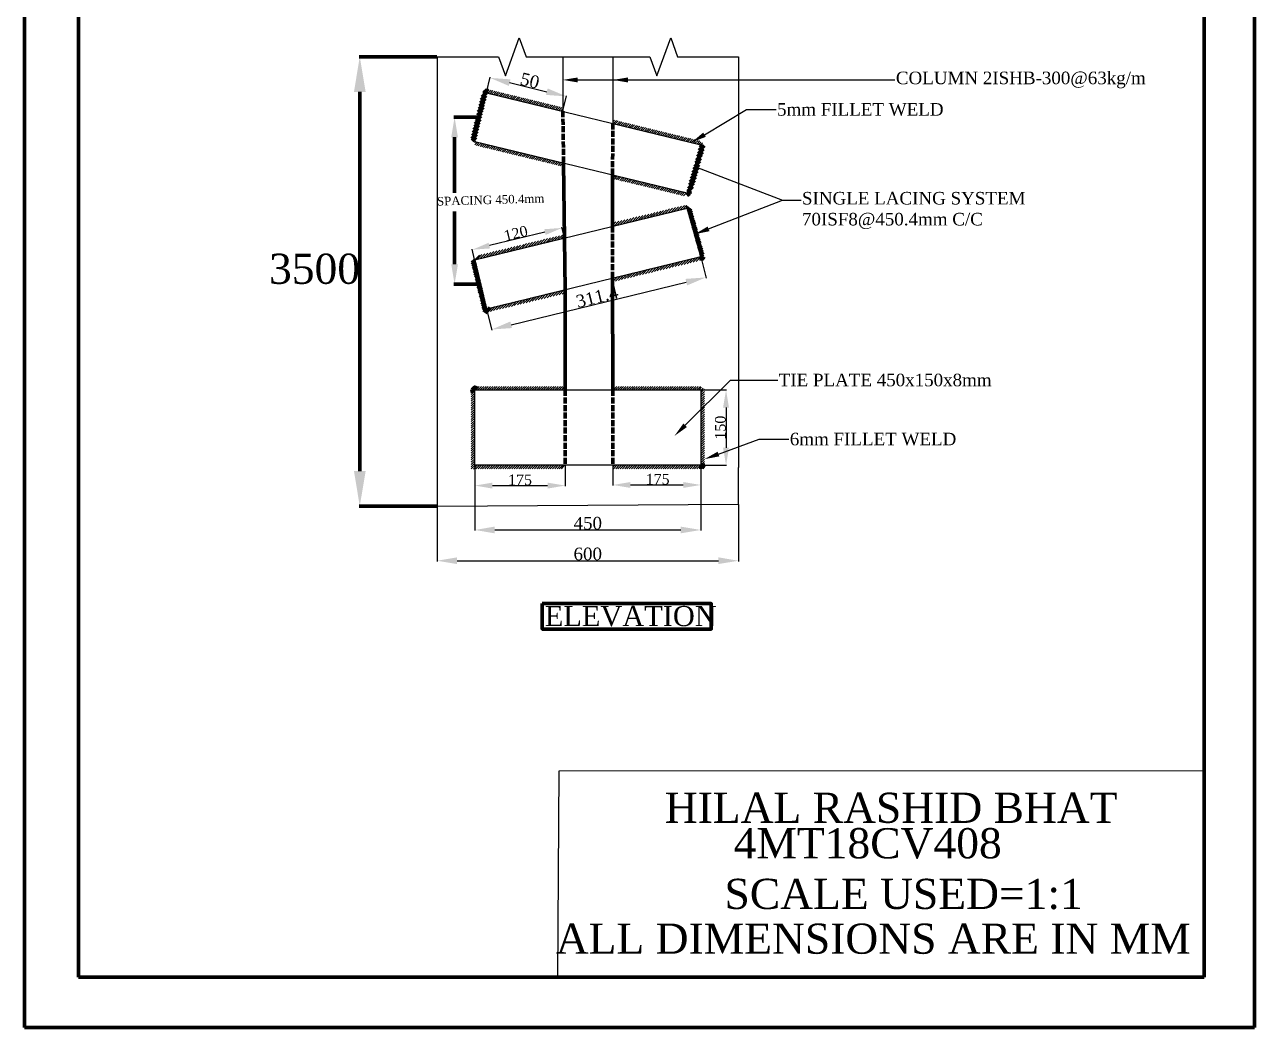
# Model space of a CAD drawing. Header units: millimetres. Extents: x -388 to 2059, y -2123 to 916.
# Drawn here: x -388 to 2059, y -2123 to -128 of the extents above; entities that cross this region are included whole.
import ezdxf
from ezdxf import colors
from ezdxf.entities.mleader import LeaderData, LeaderLine
from ezdxf.math import Vec2, Vec3

# ---------------------------------------------------------------- set-up
doc = ezdxf.new("R2010")
doc.units = ezdxf.units.MM
doc.linetypes.add('ACAD_ISO02W100', pattern=[15, 12, -3])
doc.styles.get("Standard").update_dxf_attribs({"font": 'times.ttf'})
doc.dimstyles.new('ISO-25', dxfattribs={"dimtxt": 2.5, "dimasz": 2.5, "dimexe": 1.25, "dimexo": 0.625, "dimtad": 1, "dimdec": 0, "dimtxsty": 'Standard', "dimcen": 2.5, "dimaunit": 1, "dimadec": 0, "dimazin": 0, "dimtfac": 1, "dimtdec": 0, "dimtmove": 0, "dimatfit": 3, "dimfxl": 1, "dimarcsym": 0})

# ---------------------------------------------------------------- blocks, each defined once
blk = doc.blocks.new('*D6')
at = {"color": 0, "linetype": 'Continuous', "lineweight": -2, "transparency": 16777216}
for p, q in [((957.7, -590.1), (967.9, -632.1)), ((580.1, -725.1), (928.7, -640.3)), ((531.3, -693.8), (541.5, -735.8))]:
    blk.add_line(p, q, dxfattribs=at)
at = {"color": 0, "linetype": 'Continuous', "lineweight": 100, "transparency": 16777216}
for points in [[(927.1, -633.8), (930.3, -646.8), (967.6, -630.9)], [(578.5, -718.6), (581.6, -731.6), (541.2, -734.5)]]:
    blk.add_solid(points, dxfattribs=at)
at = {"layer": 'Defpoints', "color": 0, "linetype": 'Continuous', "lineweight": 100, "transparency": 16777216}
for p in [(957.5, -589.5), (967.6, -630.9), (531.1, -693.2)]:
    blk.add_point(p, dxfattribs=at)
at = {"color": 0, "linetype": 'Continuous', "lineweight": 100, "transparency": 16777216, "insert": (751.2, -669.7), "char_height": 25, "attachment_point": 5, "rotation": 13.6651}
blk.add_mtext('311.4', dxfattribs=at)
blk = doc.blocks.new('*D7')
at = {"color": 0, "linetype": 'Continuous', "lineweight": -2, "transparency": 16777216}
for p, q in [((686.2, -552), (681.1, -531.2)), ((647.4, -540.7), (536.7, -567.5)), ((507.4, -595.4), (502.4, -574.6))]:
    blk.add_line(p, q, dxfattribs=at)
at = {"color": 0, "linetype": 'Continuous', "lineweight": 100, "transparency": 16777216}
for points in [[(646, -535), (648.8, -546.3), (681.4, -532.4)], [(535.3, -561.9), (538, -573.2), (502.7, -575.8)]]:
    blk.add_solid(points, dxfattribs=at)
at = {"layer": 'Defpoints', "color": 0, "linetype": 'Continuous', "lineweight": 100, "transparency": 16777216}
for p in [(686.3, -552.7), (502.7, -575.8), (507.6, -596)]:
    blk.add_point(p, dxfattribs=at)
at = {"color": 0, "linetype": 'Continuous', "lineweight": 100, "transparency": 16777216, "insert": (589.4, -543.1), "char_height": 21, "attachment_point": 5, "rotation": 13.6344}
blk.add_mtext('120', dxfattribs=at)
blk = doc.blocks.new('*D8')
at = {"color": 0, "linetype": 'Continuous', "lineweight": -2, "transparency": 16777216}
for p, q in [((782.6, -1005.4), (782.6, -1045)), ((957.6, -1005.4), (957.6, -1045)), ((817.6, -1043.8), (922.6, -1043.8))]:
    blk.add_line(p, q, dxfattribs=at)
at = {"color": 0, "linetype": 'Continuous', "lineweight": 100, "transparency": 16777216}
for points in [[(817.6, -1037.9), (817.6, -1049.6), (782.6, -1043.8)], [(922.6, -1037.9), (922.6, -1049.6), (957.6, -1043.8)]]:
    blk.add_solid(points, dxfattribs=at)
at = {"layer": 'Defpoints', "color": 0, "linetype": 'Continuous', "lineweight": 100, "transparency": 16777216}
for p in [(782.6, -1004.7), (957.6, -1004.7), (957.6, -1043.8)]:
    blk.add_point(p, dxfattribs=at)
at = {"color": 0, "linetype": 'Continuous', "lineweight": 100, "transparency": 16777216, "insert": (871.6, -1032.4), "char_height": 21, "attachment_point": 5}
blk.add_mtext('175', dxfattribs=at)
blk = doc.blocks.new('*D10')
at = {"color": 0, "linetype": 'Continuous', "lineweight": -2, "transparency": 16777216}
for p, q in [((507.8, -1005.4), (507.8, -1046.3)), ((687.7, -1005.4), (687.7, -1046.3)), ((542.8, -1045), (652.7, -1045))]:
    blk.add_line(p, q, dxfattribs=at)
at = {"color": 0, "linetype": 'Continuous', "lineweight": 100, "transparency": 16777216}
for points in [[(542.8, -1039.2), (542.8, -1050.9), (507.8, -1045)], [(652.7, -1039.2), (652.7, -1050.9), (687.7, -1045)]]:
    blk.add_solid(points, dxfattribs=at)
at = {"layer": 'Defpoints', "color": 0, "linetype": 'Continuous', "lineweight": 100, "transparency": 16777216}
for p in [(507.8, -1004.7), (687.7, -1004.7), (687.7, -1045)]:
    blk.add_point(p, dxfattribs=at)
at = {"color": 0, "linetype": 'Continuous', "lineweight": 100, "transparency": 16777216, "insert": (597.7, -1033.7), "char_height": 21, "attachment_point": 5}
blk.add_mtext('175', dxfattribs=at)
blk = doc.blocks.new('*D11')
at = {"color": 0, "linetype": 'Continuous', "lineweight": -2, "transparency": 16777216}
for p, q in [((507.6, -1005.6), (507.6, -1134.5)), ((957.6, -1005.4), (957.6, -1134.5)), ((547.6, -1133.3), (917.6, -1133.3))]:
    blk.add_line(p, q, dxfattribs=at)
at = {"color": 0, "linetype": 'Continuous', "lineweight": 100, "transparency": 16777216}
for points in [[(547.6, -1126.6), (547.6, -1140), (507.6, -1133.3)], [(917.6, -1126.6), (917.6, -1140), (957.6, -1133.3)]]:
    blk.add_solid(points, dxfattribs=at)
at = {"layer": 'Defpoints', "color": 0, "linetype": 'Continuous', "lineweight": 100, "transparency": 16777216}
for p in [(507.6, -1005), (957.6, -1004.7), (957.6, -1133.3)]:
    blk.add_point(p, dxfattribs=at)
at = {"color": 0, "linetype": 'Continuous', "lineweight": 100, "transparency": 16777216, "insert": (732.6, -1120), "char_height": 25, "attachment_point": 5}
blk.add_mtext('450', dxfattribs=at)
blk = doc.blocks.new('*D12')
at = {"color": 0, "linetype": 'Continuous', "lineweight": -2, "transparency": 16777216}
for p, q in [((432.6, -1086.6), (432.6, -1195.7)), ((1032.6, -1082.4), (1032.6, -1195.7)), ((472.6, -1194.5), (992.6, -1194.5))]:
    blk.add_line(p, q, dxfattribs=at)
at = {"color": 0, "linetype": 'Continuous', "lineweight": 100, "transparency": 16777216}
for points in [[(472.6, -1187.8), (472.6, -1201.1), (432.6, -1194.5)], [(992.6, -1187.8), (992.6, -1201.1), (1032.6, -1194.5)]]:
    blk.add_solid(points, dxfattribs=at)
at = {"layer": 'Defpoints', "color": 0, "linetype": 'Continuous', "lineweight": 100, "transparency": 16777216}
for p in [(432.6, -1086), (1032.6, -1081.8), (1032.6, -1194.5)]:
    blk.add_point(p, dxfattribs=at)
at = {"color": 0, "linetype": 'Continuous', "lineweight": 100, "transparency": 16777216, "insert": (732.6, -1181.1), "char_height": 25, "attachment_point": 5}
blk.add_mtext('600', dxfattribs=at)
blk = doc.blocks.new('*D13')
at = {"color": 0, "linetype": 'Continuous', "lineweight": -2, "transparency": 16777216}
for p, q in [((958.2, -854.7), (1009, -854.7)), ((1007.8, -889.7), (1007.8, -969.7)), ((958.2, -1004.7), (1009, -1004.7))]:
    blk.add_line(p, q, dxfattribs=at)
at = {"color": 0, "linetype": 'Continuous', "lineweight": 100, "transparency": 16777216}
for points in [[(1001.9, -889.7), (1013.6, -889.7), (1007.8, -854.7)], [(1001.9, -969.7), (1013.6, -969.7), (1007.8, -1004.7)]]:
    blk.add_solid(points, dxfattribs=at)
at = {"layer": 'Defpoints', "color": 0, "linetype": 'Continuous', "lineweight": 100, "transparency": 16777216}
for p in [(957.6, -854.7), (957.6, -1004.7), (1007.8, -1004.7)]:
    blk.add_point(p, dxfattribs=at)
at = {"color": 0, "linetype": 'Continuous', "lineweight": 100, "transparency": 16777216, "insert": (996.5, -929.7), "char_height": 21, "attachment_point": 5, "rotation": 90}
blk.add_mtext('150', dxfattribs=at)
blk = doc.blocks.new('*D16')
at = {"color": 0, "linetype": 'Continuous', "lineweight": -2, "transparency": 16777216}
for p, q in [((531.3, -262.8), (538.6, -232.8)), ((577.1, -243.4), (651.2, -261.4)), ((683.1, -299.6), (690.3, -269.6))]:
    blk.add_line(p, q, dxfattribs=at)
at = {"color": 0, "linetype": 'Continuous', "lineweight": 100, "transparency": 16777216}
for points in [[(578.7, -236.9), (575.6, -249.9), (538.3, -234)], [(652.7, -254.9), (649.6, -267.8), (690, -270.8)]]:
    blk.add_solid(points, dxfattribs=at)
at = {"layer": 'Defpoints', "color": 0, "linetype": 'Continuous', "lineweight": 100, "transparency": 16777216}
for p in [(531.1, -263.4), (690, -270.8), (682.9, -300.2)]:
    blk.add_point(p, dxfattribs=at)
at = {"color": 0, "linetype": 'Continuous', "lineweight": 100, "transparency": 16777216, "insert": (617.3, -239.4), "char_height": 25, "attachment_point": 5, "rotation": 346.3656}
blk.add_mtext('50', dxfattribs=at)

msp = doc.modelspace()

# ---------------------------------------------------------------- linework, layer by layer
at = {"linetype": 'Continuous', "lineweight": 100}
for p, q in [((-388.3, -2122.8), (-388.3, 916.1)), ((2059.4, 916.1), (2059.4, -2122.8)), ((-281.1, -2022.8), (-281.1, 816.1)), ((1959.4, 816.1), (1959.4, -2022.8)), ((431.9, -191.9), (277.6, -191.9)), ((278.8, -261.9), (278.8, -1016)), ((520.3, -278.3), (529.8, -268.8)), ((521.8, -272.4), (531.1, -263.4)), ((531.1, -263.4), (523.6, -263.4)), ((531.1, -263.4), (527, -257.9)), ((531.1, -263.4), (531.7, -255.9)), ((514.6, -302), (524.1, -292.5)), ((516, -296.1), (525.5, -286.6)), ((517.4, -290.1), (526.9, -280.6)), ((518.9, -284.2), (528.4, -274.7)), ((518.7, -312), (466.3, -312)), ((508.8, -325.7), (518.3, -316.2)), ((510.3, -319.8), (519.8, -310.3)), ((511.7, -313.9), (521.2, -304.3)), ((513.1, -307.9), (522.6, -298.4)), ((503.1, -349.4), (512.6, -339.9)), ((504.5, -343.5), (514, -334)), ((505.9, -337.6), (515.4, -328.1)), ((507.4, -331.6), (516.9, -322.1)), ((467.5, -462.7), (467.5, -352)), ((501.6, -355.4), (511.1, -345.8)), ((502.2, -359.3), (509.7, -351.8)), ((505.8, -360.1), (508.3, -357.7)), ((948.9, -397.5), (959.1, -387.3)), ((950.7, -391.2), (960.8, -381.1)), ((952.5, -385), (962.6, -374.8)), ((954.2, -378.7), (964.2, -368.7)), ((956, -372.5), (960.7, -367.7)), ((684.4, -403.4), (687.7, -655.2)), ((941.9, -422.5), (952, -412.3)), ((943.7, -416.2), (953.8, -406.1)), ((945.4, -410), (955.5, -399.8)), ((947.2, -403.7), (957.3, -393.6)), ((781.9, -427.1), (781.7, -529.5)), ((934.9, -447.4), (945, -437.3)), ((936.6, -441.2), (946.8, -431.1)), ((938.4, -434.9), (948.5, -424.8)), ((940.2, -428.7), (950.3, -418.6)), ((930.5, -462.9), (939.3, -460.9)), ((930.5, -463.1), (935, -468.9)), ((931.4, -459.9), (941.5, -449.8)), ((933.1, -453.7), (943.2, -443.6)), ((467.5, -604.6), (467.5, -499.7)), ((930, -491.6), (931.9, -489.7)), ((930.5, -493.4), (932.4, -490.4)), ((931.2, -496), (934.9, -492.4)), ((932.2, -499.5), (937.9, -493.9)), ((933.2, -503), (938.8, -497.4)), ((934.2, -506.5), (939.8, -500.9)), ((935.1, -510), (940.8, -504.4)), ((936.1, -513.5), (941.8, -507.9)), ((937.1, -517.1), (942.8, -511.4)), ((938.1, -520.6), (943.8, -514.9)), ((939.1, -524.1), (944.8, -518.4)), ((940.1, -527.6), (945.7, -521.9)), ((941.1, -531.1), (946.7, -525.4)), ((942, -534.6), (947.7, -528.9)), ((943, -538.1), (948.7, -532.4)), ((944, -541.6), (949.7, -535.9)), ((945, -545.1), (950.7, -539.4)), ((946, -548.6), (951.7, -542.9)), ((947, -552.1), (952.6, -546.4)), ((948, -555.6), (953.6, -549.9)), ((948.9, -559.1), (954.6, -553.4)), ((949.9, -562.6), (955.6, -556.9)), ((950.9, -566.1), (956.6, -560.4)), ((951.9, -569.6), (957.6, -563.9)), ((952.9, -573.1), (958.6, -567.4)), ((953.9, -576.6), (959.5, -570.9)), ((954.9, -580.1), (960.5, -574.5)), ((955.8, -583.6), (961.5, -578)), ((956.8, -587.1), (962.5, -581.5)), ((957.4, -589.6), (961.5, -585.5)), ((501.8, -602.1), (507.6, -596.3)), ((502.7, -605.7), (508.5, -599.9)), ((503.6, -609.3), (509.4, -603.5)), ((504.5, -612.9), (510.3, -607.1)), ((505.3, -616.5), (511.1, -610.8)), ((957.4, -589.6), (958.3, -597.1)), ((957.5, -589.5), (964.9, -594.4)), ((506.2, -620.2), (512, -614.4)), ((507.1, -623.8), (512.9, -618)), ((508, -627.4), (513.8, -621.6)), ((508.9, -631), (514.6, -625.2)), ((509.7, -634.6), (515.5, -628.8)), ((510.6, -638.2), (516.4, -632.4)), ((511.5, -641.8), (517.3, -636)), ((781.9, -632.4), (782.6, -854.7)), ((518.7, -644.6), (466.3, -644.6)), ((512.4, -645.5), (518.2, -639.7)), ((513.2, -649.1), (519, -643.3)), ((514.1, -652.7), (519.9, -646.9)), ((515, -656.3), (520.8, -650.5)), ((515.9, -659.9), (521.7, -654.1)), ((516.7, -663.5), (522.5, -657.7)), ((687.7, -655.2), (687.7, -854.7)), ((517.6, -667.1), (523.4, -661.3)), ((518.5, -670.8), (524.3, -665)), ((519.4, -674.4), (525.2, -668.6)), ((520.2, -678), (526, -672.2)), ((521.1, -681.6), (526.9, -675.8)), ((522, -685.2), (527.8, -679.4)), ((522.9, -688.8), (528.7, -683)), ((523.8, -692.4), (529.5, -686.6)), ((524.6, -696), (530.4, -690.3)), ((525.5, -699.7), (532.2, -692.9)), ((528.7, -701), (538.2, -691.5)), ((507.6, -856), (499.3, -857.8)), ((507.6, -854.7), (502.3, -849.3)), ((507.6, -854.7), (510.6, -846.3)), ((957.6, -1004.7), (957.4, -1011.6)), ((957.6, -1004.7), (965.8, -1003.7)), ((957.6, -1004.7), (964.8, -1009.7)), ((431.9, -1086), (277.6, -1086)), ((1959.4, -2022.8), (-281.1, -2022.8)), ((2059.4, -2122.8), (-388.3, -2122.8))]:
    msp.add_line(p, q, dxfattribs=at)
for p, q in [((432.6, -191.9), (432.6, -1008.9)), ((682.7, -191.9), (682.9, -300.2)), ((782.5, -191.9), (782.5, -324.3)), ((1032.6, -191.9), (1032.6, -1009.1)), ((507.6, -360.6), (531.1, -263.4)), ((531.1, -263.4), (957.6, -366.8)), ((507.6, -360.3), (930.5, -462.9)), ((957.6, -366.8), (930.5, -463.1)), ((507.6, -596), (930.5, -493.4)), ((957.5, -589.5), (930.5, -493.4)), ((507.6, -596), (531.1, -693.2)), ((531.1, -693.2), (957.5, -589.5)), ((507.6, -1004.7), (507.6, -854.7)), ((507.6, -854.7), (682.6, -854.7)), ((682.6, -854.7), (782.6, -854.7)), ((782.6, -854.7), (957.6, -854.7)), ((954.2, -854.7), (959, -849.2)), ((957.6, -856.1), (962.3, -850.9)), ((957.6, -854.7), (957.6, -1004.7)), ((432.6, -1008.9), (432.6, -1086)), ((957.6, -1004.7), (507.6, -1004.7)), ((1032.6, -1081.8), (1032.6, -1009.1)), ((432.6, -1086), (1032.6, -1081.8))]:
    msp.add_line(p, q)
at = {"linetype": 'Continuous'}
for p, q in [((531.1, -263.4), (536.6, -257.5)), ((534.4, -264.2), (540.2, -258.4)), ((538, -265), (543.8, -259.3)), ((541.7, -265.9), (547.5, -260.1)), ((545.3, -266.8), (551.1, -261)), ((548.9, -267.7), (554.7, -261.9)), ((552.5, -268.6), (558.3, -262.8)), ((556.1, -269.4), (561.9, -263.6)), ((559.7, -270.3), (565.5, -264.5)), ((563.3, -271.2), (569.1, -265.4)), ((567, -272.1), (572.8, -266.3)), ((570.6, -272.9), (576.4, -267.1)), ((574.2, -273.8), (580, -268)), ((577.8, -274.7), (583.6, -268.9)), ((581.4, -275.6), (587.2, -269.8)), ((585, -276.4), (590.8, -270.6)), ((588.6, -277.3), (594.4, -271.5)), ((592.3, -278.2), (598, -272.4)), ((595.9, -279.1), (601.7, -273.3)), ((599.5, -279.9), (605.3, -274.2)), ((603.1, -280.8), (608.9, -275)), ((606.7, -281.7), (612.5, -275.9)), ((610.3, -282.6), (616.1, -276.8)), ((613.9, -283.5), (619.7, -277.7)), ((617.5, -284.3), (623.3, -278.5)), ((621.2, -285.2), (627, -279.4)), ((624.8, -286.1), (630.6, -280.3)), ((628.4, -287), (634.2, -281.2)), ((632, -287.8), (637.8, -282)), ((635.6, -288.7), (641.4, -282.9)), ((639.2, -289.6), (645, -283.8)), ((642.8, -290.5), (648.6, -284.7)), ((646.5, -291.3), (652.3, -285.5)), ((650.1, -292.2), (655.9, -286.4)), ((653.7, -293.1), (659.5, -287.3)), ((657.3, -294), (663.1, -288.2)), ((660.9, -294.9), (666.7, -289.1)), ((664.5, -295.7), (670.3, -289.9)), ((668.1, -296.6), (673.9, -290.8)), ((671.8, -297.5), (677.5, -291.7)), ((675.4, -298.4), (681.2, -292.6)), ((679, -299.2), (682.9, -295.3)), ((782.5, -321.5), (786, -318)), ((783.8, -324.7), (789.6, -318.9)), ((787.4, -325.5), (793.2, -319.7)), ((791, -326.4), (796.8, -320.6)), ((794.6, -327.3), (800.4, -321.5)), ((798.2, -328.2), (804, -322.4)), ((801.8, -329), (807.6, -323.2)), ((805.5, -329.9), (811.3, -324.1)), ((809.1, -330.8), (814.9, -325)), ((812.7, -331.7), (818.5, -325.9)), ((816.3, -332.5), (822.1, -326.7)), ((819.9, -333.4), (825.7, -327.6)), ((823.5, -334.3), (829.3, -328.5)), ((827.1, -335.2), (832.9, -329.4)), ((830.7, -336), (836.5, -330.2)), ((834.4, -336.9), (840.2, -331.1)), ((838, -337.8), (843.8, -332)), ((841.6, -338.7), (847.4, -332.9)), ((845.2, -339.6), (851, -333.8)), ((848.8, -340.4), (854.6, -334.6)), ((852.4, -341.3), (858.2, -335.5)), ((856, -342.2), (861.8, -336.4)), ((859.7, -343.1), (865.5, -337.3)), ((863.3, -343.9), (869.1, -338.1)), ((866.9, -344.8), (872.7, -339)), ((870.5, -345.7), (876.3, -339.9)), ((874.1, -346.6), (879.9, -340.8)), ((877.7, -347.4), (883.5, -341.6)), ((881.3, -348.3), (887.1, -342.5)), ((507.6, -362.9), (509.4, -361)), ((507.6, -367.4), (513.1, -361.9)), ((510.9, -368.6), (516.7, -362.8)), ((514.5, -369.4), (520.3, -363.6)), ((518.1, -370.3), (523.9, -364.5)), ((521.7, -371.2), (527.5, -365.4)), ((525.3, -372.1), (531.1, -366.3)), ((528.9, -372.9), (534.7, -367.1)), ((885, -349.2), (890.8, -343.4)), ((888.6, -350.1), (894.4, -344.3)), ((892.2, -350.9), (898, -345.2)), ((895.8, -351.8), (901.6, -346)), ((899.4, -352.7), (905.2, -346.9)), ((903, -353.6), (908.8, -347.8)), ((906.6, -354.5), (912.4, -348.7)), ((910.2, -355.3), (916, -349.5)), ((913.9, -356.2), (919.7, -350.4)), ((917.5, -357.1), (923.3, -351.3)), ((921.1, -358), (926.9, -352.2)), ((924.7, -358.8), (930.5, -353)), ((928.3, -359.7), (934.1, -353.9)), ((931.9, -360.6), (937.7, -354.8)), ((935.5, -361.5), (941.3, -355.7)), ((939.2, -362.3), (945, -356.5)), ((942.8, -363.2), (948.6, -357.4)), ((946.4, -364.1), (952.2, -358.3)), ((950, -365), (955.8, -359.2)), ((953.6, -365.8), (957.6, -361.9)), ((957.2, -366.7), (960.6, -362.9)), ((532.6, -373.8), (538.3, -368)), ((536.2, -374.7), (542, -368.9)), ((539.8, -375.6), (545.6, -369.8)), ((543.4, -376.4), (549.2, -370.7)), ((547, -377.3), (552.8, -371.5)), ((550.6, -378.2), (556.4, -372.4)), ((554.2, -379.1), (560, -373.3)), ((557.8, -380), (563.6, -374.2)), ((561.5, -380.8), (567.3, -375)), ((565.1, -381.7), (570.9, -375.9)), ((568.7, -382.6), (574.5, -376.8)), ((572.3, -383.5), (578.1, -377.7)), ((575.9, -384.3), (581.7, -378.5)), ((579.5, -385.2), (585.3, -379.4)), ((583.1, -386.1), (588.9, -380.3)), ((586.8, -387), (592.6, -381.2)), ((590.4, -387.8), (596.2, -382)), ((594, -388.7), (599.8, -382.9)), ((597.6, -389.6), (603.4, -383.8)), ((601.2, -390.5), (607, -384.7)), ((604.8, -391.3), (610.6, -385.6)), ((608.4, -392.2), (614.2, -386.4)), ((612, -393.1), (617.8, -387.3)), ((615.7, -394), (621.5, -388.2)), ((619.3, -394.9), (625.1, -389.1)), ((622.9, -395.7), (628.7, -389.9)), ((626.5, -396.6), (632.3, -390.8)), ((630.1, -397.5), (635.9, -391.7)), ((633.7, -398.4), (639.5, -392.6)), ((637.3, -399.2), (643.1, -393.4)), ((641, -400.1), (646.8, -394.3)), ((644.6, -401), (650.4, -395.2)), ((648.2, -401.9), (654, -396.1)), ((651.8, -402.7), (657.6, -396.9)), ((655.4, -403.6), (661.2, -397.8)), ((659, -404.5), (664.8, -398.7)), ((662.6, -405.4), (668.4, -399.6)), ((666.3, -406.2), (672.1, -400.5)), ((669.9, -407.1), (675.7, -401.3)), ((673.5, -408), (679.3, -402.2)), ((677.1, -408.9), (682.6, -403.4)), ((680.7, -409.8), (682.6, -407.9)), ((782.6, -429.1), (784.1, -427.6)), ((782.6, -433.6), (787.7, -428.5)), ((785.5, -435.2), (791.4, -429.2)), ((789.1, -436.1), (795.1, -430.1)), ((792.7, -436.9), (798.7, -431)), ((796.3, -437.8), (802.3, -431.9)), ((799.5, -439.1), (805.9, -432.7)), ((803.6, -439.6), (809.5, -433.6)), ((807.2, -440.4), (813.1, -434.5)), ((810.8, -441.3), (816.7, -435.4)), ((814.4, -442.2), (820.4, -436.2)), ((818, -443.1), (824, -437.1)), ((821.6, -443.9), (827.6, -438)), ((825.3, -444.8), (831.2, -438.9)), ((828.9, -445.7), (834.8, -439.7)), ((832.5, -446.6), (838.4, -440.6)), ((836.1, -447.4), (842.1, -441.5)), ((839.7, -448.3), (845.7, -442.4)), ((843.3, -449.2), (849.3, -443.2)), ((846.9, -450.1), (852.9, -444.1)), ((850.5, -451), (856.5, -445)), ((854.2, -451.8), (860.1, -445.9)), ((857.8, -452.7), (863.7, -446.7)), ((861.4, -453.6), (867.4, -447.6)), ((865, -454.5), (871, -448.5)), ((868.6, -455.3), (874.6, -449.4)), ((872.2, -456.2), (878.2, -450.2)), ((875.8, -457.1), (881.8, -451.1)), ((879.5, -458), (885.4, -452)), ((883.1, -458.8), (889.1, -452.9)), ((886.7, -459.7), (892.7, -453.7)), ((890.3, -460.6), (896.3, -454.6)), ((893.9, -461.5), (899.9, -455.5)), ((897.5, -462.3), (903.5, -456.4)), ((901.1, -463.2), (907.1, -457.2)), ((904.8, -464.1), (910.7, -458.1)), ((908.4, -465), (914.4, -459)), ((912, -465.9), (918, -459.9)), ((915.6, -466.7), (921.6, -460.7)), ((919.2, -467.6), (925.2, -461.6)), ((922.8, -468.5), (928.8, -462.5)), ((909.7, -498.5), (919.2, -489)), ((915.6, -497), (925.1, -487.5)), ((921.5, -495.6), (929, -488.1)), ((808.9, -522.9), (818.4, -513.4)), ((814.8, -521.5), (824.3, -512)), ((820.7, -520.1), (830.2, -510.5)), ((826.7, -518.6), (836.2, -509.1)), ((832.6, -517.2), (842.1, -507.7)), ((838.5, -515.7), (848, -506.2)), ((844.4, -514.3), (854, -504.8)), ((850.4, -512.9), (859.9, -503.4)), ((856.3, -511.4), (865.8, -501.9)), ((862.2, -510), (871.7, -500.5)), ((868.2, -508.5), (877.7, -499)), ((874.1, -507.1), (883.6, -497.6)), ((880, -505.7), (889.5, -496.2)), ((885.9, -504.2), (895.4, -494.7)), ((891.9, -502.8), (901.4, -493.3)), ((897.8, -501.4), (907.3, -491.9)), ((903.7, -499.9), (913.2, -490.4)), ((927.4, -494.2), (930, -491.6)), ((781.7, -527.7), (788.7, -520.6)), ((781.7, -523.2), (782.8, -522)), ((785.2, -528.7), (794.7, -519.2)), ((791.1, -527.2), (800.6, -517.7)), ((797, -525.8), (806.5, -516.3)), ((802.9, -524.4), (812.5, -514.9)), ((607.3, -571.8), (616.8, -562.3)), ((613.3, -570.4), (622.8, -560.9)), ((619.2, -568.9), (628.7, -559.4)), ((625.1, -567.5), (634.6, -558)), ((631, -566.1), (640.5, -556.6)), ((637, -564.6), (646.5, -555.1)), ((642.9, -563.2), (652.4, -553.7)), ((648.8, -561.8), (658.3, -552.2)), ((654.7, -560.3), (664.3, -550.8)), ((660.7, -558.9), (670.2, -549.4)), ((666.6, -557.4), (676.1, -547.9)), ((672.5, -556), (682, -546.5)), ((678.5, -554.6), (686.2, -546.8)), ((508, -595.9), (517.1, -586.9)), ((512.5, -594.8), (522, -585.3)), ((518.4, -593.4), (527.9, -583.9)), ((524.3, -591.9), (533.8, -582.4)), ((530.3, -590.5), (539.8, -581)), ((536.2, -589.1), (545.7, -579.6)), ((542.1, -587.6), (551.6, -578.1)), ((548, -586.2), (557.6, -576.7)), ((554, -584.8), (563.5, -575.2)), ((559.9, -583.3), (569.4, -573.8)), ((565.8, -581.9), (575.3, -572.4)), ((571.8, -580.4), (581.3, -570.9)), ((577.7, -579), (587.2, -569.5)), ((583.6, -577.6), (593.1, -568.1)), ((589.5, -576.1), (599, -566.6)), ((595.5, -574.7), (605, -565.2)), ((601.4, -573.3), (610.9, -563.7)), ((859.1, -620.8), (868.9, -611.1)), ((865.1, -619.4), (874.8, -609.6)), ((871, -618), (880.8, -608.2)), ((876.9, -616.5), (886.7, -606.7)), ((882.9, -615.1), (892.6, -605.3)), ((888.8, -613.6), (898.6, -603.9)), ((894.7, -612.2), (904.5, -602.4)), ((900.6, -610.8), (910.4, -601)), ((906.6, -609.3), (916.4, -599.5)), ((912.5, -607.9), (922.3, -598.1)), ((918.4, -606.5), (928.2, -596.7)), ((924.3, -605), (934.2, -595.2)), ((930.3, -603.6), (940.1, -593.8)), ((936.2, -602.1), (946, -592.3)), ((942.1, -600.7), (952, -590.9)), ((948.1, -599.3), (957.5, -589.5)), ((781.9, -635.2), (785.8, -631.3)), ((782.6, -639), (791.8, -629.8)), ((788, -638.1), (797.7, -628.4)), ((793.9, -636.7), (803.6, -626.9)), ((799.9, -635.2), (809.6, -625.5)), ((805.8, -633.8), (815.5, -624.1)), ((811.7, -632.3), (821.4, -622.6)), ((817.6, -630.9), (827.4, -621.2)), ((823.6, -629.5), (833.3, -619.7)), ((829.5, -628), (839.2, -618.3)), ((835.4, -626.6), (845.2, -616.8)), ((841.4, -625.2), (851.1, -615.4)), ((847.3, -623.7), (857, -614)), ((853.2, -622.3), (863, -612.5)), ((657.6, -669.7), (667.1, -660.2)), ((663.5, -668.3), (673, -658.8)), ((669.4, -666.9), (679, -657.3)), ((675.4, -665.4), (685, -655.8)), ((681.3, -664), (687.7, -657.6)), ((556.8, -694.2), (566.3, -684.7)), ((562.7, -692.7), (572.2, -683.2)), ((568.7, -691.3), (578.2, -681.8)), ((574.6, -689.9), (584.1, -680.3)), ((580.5, -688.4), (590, -678.9)), ((586.4, -687), (596, -677.5)), ((592.4, -685.5), (601.9, -676)), ((598.3, -684.1), (607.8, -674.6)), ((604.2, -682.7), (613.7, -673.2)), ((610.2, -681.2), (619.7, -671.7)), ((616.1, -679.8), (625.6, -670.3)), ((622, -678.4), (631.5, -668.8)), ((627.9, -676.9), (637.5, -667.4)), ((633.9, -675.5), (643.4, -666)), ((639.8, -674), (649.3, -664.5)), ((645.7, -672.6), (655.2, -663.1)), ((651.7, -671.2), (661.2, -661.7)), ((533.1, -699.9), (542.6, -690.4)), ((539, -698.5), (548.5, -689)), ((545, -697), (554.5, -687.5)), ((550.9, -695.6), (560.4, -686.1)), ((509.6, -854.7), (516.6, -847.7)), ((514.1, -854.7), (521.1, -847.7)), ((518.6, -854.7), (525.6, -847.7)), ((523.1, -854.7), (530.1, -847.7)), ((527.6, -854.7), (534.6, -847.7)), ((532.1, -854.7), (539.1, -847.7)), ((536.6, -854.7), (543.6, -847.7)), ((541.1, -854.7), (548.1, -847.7)), ((545.5, -854.7), (552.5, -847.7)), ((550, -854.7), (557, -847.7)), ((554.5, -854.7), (561.5, -847.7)), ((559, -854.7), (566, -847.7)), ((563.5, -854.7), (570.5, -847.7)), ((568, -854.7), (575, -847.7)), ((572.5, -854.7), (579.5, -847.7)), ((577, -854.7), (584, -847.7)), ((581.5, -854.7), (588.5, -847.7)), ((586, -854.7), (593, -847.7)), ((590.4, -854.7), (597.4, -847.7)), ((594.9, -854.7), (601.9, -847.7)), ((599.4, -854.7), (606.4, -847.7)), ((603.9, -854.7), (610.9, -847.7)), ((608.4, -854.7), (615.4, -847.7)), ((612.9, -854.7), (619.9, -847.7)), ((617.4, -854.7), (624.4, -847.7)), ((621.9, -854.7), (628.9, -847.7)), ((626.4, -854.7), (633.4, -847.7)), ((630.9, -854.7), (637.9, -847.7)), ((635.3, -854.7), (642.3, -847.7)), ((639.8, -854.7), (646.8, -847.7)), ((644.3, -854.7), (651.3, -847.7)), ((648.8, -854.7), (655.8, -847.7)), ((653.3, -854.7), (660.3, -847.7)), ((657.8, -854.7), (664.8, -847.7)), ((662.3, -854.7), (669.3, -847.7)), ((666.8, -854.7), (673.8, -847.7)), ((671.3, -854.7), (678.3, -847.7)), ((675.8, -854.7), (682.6, -847.9)), ((680.2, -854.7), (685.7, -848.7)), ((783.5, -854.7), (790.5, -847.7)), ((788, -854.7), (795, -847.7)), ((792.5, -854.7), (799.5, -847.7)), ((797, -854.7), (804, -847.7)), ((801.5, -854.7), (808.5, -847.7)), ((806, -854.7), (813, -847.7)), ((810.5, -854.7), (817.5, -847.7)), ((815, -854.7), (822, -847.7)), ((819.4, -854.7), (826.4, -847.7)), ((823.9, -854.7), (830.9, -847.7)), ((828.4, -854.7), (835.4, -847.7)), ((832.9, -854.7), (839.9, -847.7)), ((837.4, -854.7), (844.4, -847.7)), ((841.9, -854.7), (848.9, -847.7)), ((846.4, -854.7), (853.4, -847.7)), ((850.9, -854.7), (857.9, -847.7)), ((855.4, -854.7), (862.4, -847.7)), ((859.9, -854.7), (866.9, -847.7)), ((864.3, -854.7), (871.3, -847.7)), ((868.8, -854.7), (875.8, -847.7)), ((873.3, -854.7), (880.3, -847.7)), ((877.8, -854.7), (884.8, -847.7)), ((882.3, -854.7), (889.3, -847.7)), ((886.8, -854.7), (893.8, -847.7)), ((891.3, -854.7), (898.3, -847.7)), ((895.8, -854.7), (902.8, -847.7)), ((900.3, -854.7), (907.3, -847.7)), ((904.8, -854.7), (911.8, -847.7)), ((909.2, -854.7), (916.2, -847.7)), ((913.7, -854.7), (920.7, -847.7)), ((918.2, -854.7), (925.2, -847.7)), ((922.7, -854.7), (929.7, -847.7)), ((927.2, -854.7), (934.2, -847.7)), ((931.7, -854.7), (938.7, -847.7)), ((936.2, -854.7), (943.2, -847.7)), ((940.7, -854.7), (947.7, -847.7)), ((945.2, -854.7), (952.2, -847.7)), ((949.7, -854.7), (956.7, -847.7)), ((957.6, -860.3), (963.1, -854.7)), ((963.1, -854.7), (964.6, -853.3)), ((500.6, -863.8), (507.6, -856.8)), ((500.6, -868.3), (507.6, -861.3)), ((500.6, -872.8), (507.6, -865.8)), ((500.6, -877.3), (507.6, -870.3)), ((500.6, -881.8), (507.6, -874.8)), ((500.6, -886.2), (507.6, -879.2)), ((957.6, -864.8), (964.6, -857.8)), ((957.6, -869.3), (964.6, -862.3)), ((957.6, -873.8), (964.6, -866.8)), ((957.6, -878.3), (964.6, -871.3)), ((957.6, -882.8), (964.6, -875.8)), ((957.6, -887.2), (964.6, -880.2)), ((500.6, -890.7), (507.6, -883.7)), ((500.6, -895.2), (507.6, -888.2)), ((500.6, -899.7), (507.6, -892.7)), ((500.6, -904.2), (507.6, -897.2)), ((500.6, -908.7), (507.6, -901.7)), ((957.6, -891.7), (964.6, -884.7)), ((957.6, -896.2), (964.6, -889.2)), ((957.6, -900.7), (964.6, -893.7)), ((957.6, -905.2), (964.6, -898.2)), ((957.6, -909.7), (964.6, -902.7)), ((500.6, -913.2), (507.6, -906.2)), ((500.6, -917.7), (507.6, -910.7)), ((500.6, -922.2), (507.6, -915.2)), ((500.6, -926.7), (507.6, -919.7)), ((500.6, -931.1), (507.6, -924.1)), ((500.6, -935.6), (507.6, -928.6)), ((957.6, -914.2), (964.6, -907.2)), ((957.6, -918.7), (964.6, -911.7)), ((957.6, -923.2), (964.6, -916.2)), ((957.6, -927.7), (964.6, -920.7)), ((957.6, -932.1), (964.6, -925.1)), ((957.6, -936.6), (964.6, -929.6)), ((500.6, -940.1), (507.6, -933.1)), ((500.6, -944.6), (507.6, -937.6)), ((500.6, -949.1), (507.6, -942.1)), ((500.6, -953.6), (507.6, -946.6)), ((500.6, -958.1), (507.6, -951.1)), ((957.6, -941.1), (964.6, -934.1)), ((957.6, -945.6), (964.6, -938.6)), ((957.6, -950.1), (964.6, -943.1)), ((957.6, -954.6), (964.6, -947.6)), ((957.6, -959.1), (964.6, -952.1)), ((500.6, -962.6), (507.6, -955.6)), ((500.6, -967.1), (507.6, -960.1)), ((500.6, -971.6), (507.6, -964.6)), ((500.6, -976.1), (507.6, -969.1)), ((500.6, -980.5), (507.6, -973.5)), ((500.6, -985), (507.6, -978)), ((957.6, -963.6), (964.6, -956.6)), ((957.6, -968.1), (964.6, -961.1)), ((957.6, -972.6), (964.6, -965.6)), ((957.6, -977), (964.6, -970)), ((957.6, -981.5), (964.6, -974.5)), ((957.6, -986), (964.6, -979)), ((500.6, -989.5), (507.6, -982.5)), ((500.6, -994), (507.6, -987)), ((500.6, -998.5), (507.6, -991.5)), ((500.6, -1003), (507.6, -996)), ((500.6, -1007.5), (507.6, -1000.5)), ((957.6, -990.5), (964.6, -983.5)), ((957.6, -995), (964.6, -988)), ((957.6, -999.5), (964.6, -992.5)), ((957.6, -1004), (964.6, -997)), ((500.8, -1011.7), (507.6, -1005)), ((505.3, -1011.7), (507.6, -1009.5)), ((507.6, -1005), (507.8, -1004.7)), ((507.6, -1009.5), (512.3, -1004.7)), ((509.8, -1011.7), (516.8, -1004.7)), ((514.3, -1011.7), (521.3, -1004.7)), ((518.8, -1011.7), (525.8, -1004.7)), ((523.2, -1011.7), (530.2, -1004.7)), ((527.7, -1011.7), (534.7, -1004.7)), ((532.2, -1011.7), (539.2, -1004.7)), ((536.7, -1011.7), (543.7, -1004.7)), ((541.2, -1011.7), (548.2, -1004.7)), ((545.7, -1011.7), (552.7, -1004.7)), ((550.2, -1011.7), (557.2, -1004.7)), ((554.7, -1011.7), (561.7, -1004.7)), ((559.2, -1011.7), (566.2, -1004.7)), ((563.7, -1011.7), (570.7, -1004.7)), ((568.1, -1011.7), (575.1, -1004.7)), ((572.6, -1011.7), (579.6, -1004.7)), ((577.1, -1011.7), (584.1, -1004.7)), ((581.6, -1011.7), (588.6, -1004.7)), ((586.1, -1011.7), (593.1, -1004.7)), ((590.6, -1011.7), (597.6, -1004.7)), ((595.1, -1011.7), (602.1, -1004.7)), ((599.6, -1011.7), (606.6, -1004.7)), ((604.1, -1011.7), (611.1, -1004.7)), ((608.6, -1011.7), (615.6, -1004.7)), ((613, -1011.7), (620, -1004.7)), ((617.5, -1011.7), (624.5, -1004.7)), ((622, -1011.7), (629, -1004.7)), ((626.5, -1011.7), (633.5, -1004.7)), ((631, -1011.7), (638, -1004.7)), ((635.5, -1011.7), (642.5, -1004.7)), ((640, -1011.7), (647, -1004.7)), ((644.5, -1011.7), (651.5, -1004.7)), ((649, -1011.7), (656, -1004.7)), ((653.5, -1011.7), (660.5, -1004.7)), ((658, -1011.7), (665, -1004.7)), ((662.4, -1011.7), (669.4, -1004.7)), ((666.9, -1011.7), (673.9, -1004.7)), ((671.4, -1011.7), (678.4, -1004.7)), ((675.9, -1011.7), (682.9, -1004.7)), ((680.4, -1011.7), (686.3, -1004.7)), ((782.6, -1008.4), (786.2, -1004.7)), ((783.7, -1011.7), (790.7, -1004.7)), ((788.2, -1011.7), (795.2, -1004.7)), ((792.7, -1011.7), (799.7, -1004.7)), ((797.1, -1011.7), (804.1, -1004.7)), ((801.6, -1011.7), (808.6, -1004.7)), ((806.1, -1011.7), (813.1, -1004.7)), ((810.6, -1011.7), (817.6, -1004.7)), ((815.1, -1011.7), (822.1, -1004.7)), ((819.6, -1011.7), (826.6, -1004.7)), ((824.1, -1011.7), (831.1, -1004.7)), ((828.6, -1011.7), (835.6, -1004.7)), ((833.1, -1011.7), (840.1, -1004.7)), ((837.6, -1011.7), (844.6, -1004.7)), ((842, -1011.7), (849, -1004.7)), ((846.5, -1011.7), (853.5, -1004.7)), ((851, -1011.7), (858, -1004.7)), ((855.5, -1011.7), (862.5, -1004.7)), ((860, -1011.7), (867, -1004.7)), ((864.5, -1011.7), (871.5, -1004.7)), ((869, -1011.7), (876, -1004.7)), ((873.5, -1011.7), (880.5, -1004.7)), ((878, -1011.7), (885, -1004.7)), ((882.5, -1011.7), (889.5, -1004.7)), ((886.9, -1011.7), (893.9, -1004.7)), ((891.4, -1011.7), (898.4, -1004.7)), ((895.9, -1011.7), (902.9, -1004.7)), ((900.4, -1011.7), (907.4, -1004.7)), ((904.9, -1011.7), (911.9, -1004.7)), ((909.4, -1011.7), (916.4, -1004.7)), ((913.9, -1011.7), (920.9, -1004.7)), ((918.4, -1011.7), (925.4, -1004.7)), ((922.9, -1011.7), (929.9, -1004.7)), ((927.4, -1011.7), (934.4, -1004.7)), ((931.8, -1011.7), (938.8, -1004.7)), ((936.3, -1011.7), (943.3, -1004.7)), ((940.8, -1011.7), (947.8, -1004.7)), ((945.3, -1011.7), (952.3, -1004.7)), ((949.8, -1011.7), (956.8, -1004.7))]:
    msp.add_line(p, q, dxfattribs=at)
at = {"linetype": 'ACAD_ISO02W100', "lineweight": 100}
for p, q in [((682.9, -300.2), (684.4, -403.4)), ((782.5, -324.3), (781.9, -427.1)), ((781.7, -529.5), (781.9, -632.4)), ((687.7, -854.7), (687.7, -1004.7)), ((782.6, -854.7), (782.6, -1004.7))]:
    msp.add_line(p, q, dxfattribs=at)
at = {"linetype": 'Continuous'}
for points in [[(431.3, -191.9), (555.1, -191.9), (568.8, -229.7), (596.3, -154.1), (610.1, -191.9), (732.6, -191.9)], [(732.6, -191.9), (856.3, -191.9), (870.1, -229.7), (897.6, -154.1), (911.3, -191.9), (1032.6, -191.9)]]:
    msp.add_lwpolyline(points, dxfattribs=at)
at = {"linetype": 'Continuous', "lineweight": 100}
msp.add_lwpolyline([(642, -1279.6), (978.4, -1279.6), (978.4, -1330.3), (642, -1330.3)], close=True, dxfattribs=at)
msp.add_lwpolyline([(675.5, -1612.4), (1959.4, -1611.9), (1956.5, -2022.8), (672.7, -2023.4)], close=True)
for points in [[(267.2, -261.9), (290.5, -261.9), (278.8, -191.9)], [(460.9, -352), (474.2, -352), (467.5, -312)], [(460.9, -604.6), (474.2, -604.6), (467.5, -644.6)], [(267.2, -1016), (290.5, -1016), (278.8, -1086)]]:
    msp.add_solid(points, dxfattribs=at)

# ---------------------------------------------------------------- texts
msp.add_text('SPACING 450.4mm', height=17, rotation=1.6634, dxfattribs=at).set_placement((432.6, -488))
at = {"linetype": 'Continuous', "lineweight": 100, "insert": (188.8, -614.1), "char_height": 60, "attachment_point": 5}
msp.add_mtext('3500', dxfattribs=at)
for s, width, heights, insert, char_height, attachment_point in [('ELEVATION', 799.999, [71.3], (647, -1284.5), 40, 1), ('HILAL RASHID BHAT', 10511.997, [519.7], (1336.4, -1716.8), 60, 8), ('4MT18CV408', 10511.997, [519.7], (1289.7, -1787.9), 60, 8), ('SCALE USED=1:1', 10511.997, [341.7], (1361.3, -1888.5), 60, 8), ('ALL DIMENSIONS ARE IN MM', 10511.997, [530.5], (1300.7, -1977.2), 60, 8)]:
    msp.add_mtext_dynamic_manual_height_columns(s, width=width, gutter_width=12.5, heights=heights, dxfattribs=dict(insert=insert, char_height=char_height, attachment_point=attachment_point))

# ---------------------------------------------------------------- dimensions: what is measured, and where the dimension line sits
at = {"linetype": 'Continuous', "lineweight": 100}
for p1, p2, distance, text, override, picture, middle in [((531.1, -263.4), (682.9, -300.2), 30.3, '50', {"dimtxt": 25, "dimasz": 40}, '*D16', (617.3, -239.4)), ((686.3, -552.7), (507.6, -596), -20.8, '120', {"dimtxt": 21, "dimasz": 35}, '*D7', (589.4, -543.1)), ((531.1, -693.2), (957.5, -589.5), -42.5, '311.4', {"dimtxt": 25, "dimasz": 40}, '*D6', (751.2, -669.7))]:
    dim = msp.add_aligned_dim(p1=p1, p2=p2, distance=distance, text=text, dimstyle='ISO-25', override=override, dxfattribs=at)
    dim.commit()
    dim.dimension.update_dxf_attribs({"geometry": picture, "text_midpoint": middle})
dim = msp.add_linear_dim(base=(1007.8, -1004.7), p1=(957.6, -854.7), p2=(957.6, -1004.7), angle=90, dimstyle='ISO-25', override={"dimtxt": 21, "dimasz": 35}, dxfattribs=at)
dim.commit()
dim.dimension.update_dxf_attribs({"geometry": '*D13', "text_midpoint": (996.5, -929.7)})
for base, p1, p2, picture, middle in [((957.6, -1133.3), (507.6, -1005), (957.6, -1004.7), '*D11', (732.6, -1120)), ((1032.6, -1194.5), (432.6, -1086), (1032.6, -1081.8), '*D12', (732.6, -1181.1))]:
    dim = msp.add_linear_dim(base=base, p1=p1, p2=p2, dimstyle='ISO-25', override={"dimtxt": 25, "dimasz": 40}, dxfattribs=at)
    dim.commit()
    dim.dimension.update_dxf_attribs({"geometry": picture, "text_midpoint": middle})
dim = msp.add_linear_dim(base=(687.7, -1045), p1=(507.8, -1004.7), p2=(687.7, -1004.7), text='175', dimstyle='ISO-25', override={"dimtxt": 21, "dimasz": 35}, dxfattribs=at)
dim.commit()
dim.dimension.update_dxf_attribs({"geometry": '*D10', "text_midpoint": (597.7, -1033.7)})
dim = msp.add_linear_dim(base=(957.6, -1043.8), p1=(782.6, -1004.7), p2=(957.6, -1004.7), dimstyle='ISO-25', override={"dimtxt": 21, "dimasz": 35}, dxfattribs=at)
dim.commit()
dim.dimension.update_dxf_attribs({"geometry": '*D8', "text_midpoint": (871.6, -1043.8), "dimtype": 160})

# ---------------------------------------------------------------- leaders
ml = msp.add_multileader_mtext('Standard')
ml.set_content('COLUMN 2ISHB-300@63kg/m', color=256)
ml.set_leader_properties()
ml.build(insert=Vec2(0, 0))
ml.multileader.update_dxf_attribs({"arrow_head_size": 30})
ctx = ml.context
ctx.base_point, ctx.char_height, ctx.arrow_head_size, ctx.plane_origin = Vec3(1343.8, -238), 25, 30, Vec3(682.8, -238)
notes = []
notes.append((ctx, [(0, (1, 1, 0), (1295.6, -238), (1, 0), 48.2, [(0, [(682.8, -238)], 0, [])])]))
ctx.mtext.insert, ctx.mtext.flow_direction = Vec3(1345.8, -221.5), 5
ml = msp.add_multileader_mtext('Standard')
ml.set_content('', color=256)
ml.set_leader_properties()
ml.build(insert=Vec2(0, 0))
ml.multileader.update_dxf_attribs({"arrow_head_size": 30})
ctx = ml.context
ctx.base_point, ctx.char_height, ctx.arrow_head_size, ctx.plane_origin = Vec3(1303.6, -238), 20, 30, Vec3(782.5, -238)
notes.append((ctx, [(0, (1, 1, 0), (1295.6, -238), (1, 0), 8, [(0, [(782.5, -238)], 0, [])])]))
ctx.mtext.insert, ctx.mtext.flow_direction = Vec3(1305.6, -228), 5
ml = msp.add_multileader_mtext('Standard')
ml.set_content('5mm FILLET WELD', color=256)
ml.set_leader_properties()
ml.build(insert=Vec2(0, 0))
ml.multileader.update_dxf_attribs({"arrow_head_size": 30})
ctx = ml.context
ctx.base_point, ctx.char_height, ctx.arrow_head_size, ctx.plane_origin = Vec3(1107.3, -296.9), 25, 30, Vec3(939.2, -362.3)
notes.append((ctx, [(0, (1, 1, 0), (1048.5, -296.9), (1, 0), 58.8, [(0, [(939.2, -362.3)], 0, [])])]))
ctx.mtext.insert, ctx.mtext.flow_direction = Vec3(1109.3, -284.1), 5
ml = msp.add_multileader_mtext('Standard', dxfattribs=at)
ml.set_content('', color=256)
ml.set_leader_properties()
ml.build(insert=Vec2(0, 0))
ctx = ml.context
ctx.base_point, ctx.plane_origin = Vec3(1128, -477.3), Vec3(945.4, -410)
notes.append((ctx, [(0, (1, 1, 0), (1120, -477.3), (1, 0), 8, [(0, [(945.4, -410)], 0, [])])]))
ctx.mtext.insert, ctx.mtext.flow_direction = Vec3(1130, -475.3), 5
ml = msp.add_multileader_mtext('Standard')
ml.set_content('SINGLE LACING SYSTEM 70ISF8@450.4mm C/C', color=256)
ml.set_leader_properties()
ml.build(insert=Vec2(0, 0))
ml.multileader.update_dxf_attribs({"arrow_head_size": 30})
ctx = ml.context
ctx.base_point, ctx.char_height, ctx.arrow_head_size, ctx.plane_origin = Vec3(1156.9, -477.3), 25, 30, Vec3(945, -545.1)
notes.append((ctx, [(0, (1, 1, 0), (1120, -477.3), (1, 0), 37, [(0, [(945, -545.1)], 0, [])])]))
ctx.mtext.insert, ctx.mtext.width, ctx.mtext.flow_direction = Vec3(1158.9, -460.8), 656.699, 5
ml = msp.add_multileader_mtext('Standard')
ml.set_content('TIE PLATE 450x150x8mm', color=256)
ml.set_leader_properties()
ml.build(insert=Vec2(0, 0))
ml.multileader.update_dxf_attribs({"arrow_head_size": 30})
ctx = ml.context
ctx.base_point, ctx.char_height, ctx.arrow_head_size, ctx.plane_origin = Vec3(1110.6, -835.1), 25, 30, Vec3(905.1, -946.2)
notes.append((ctx, [(0, (1, 1, 0), (1016.7, -835.1), (1, 0), 93.9, [(0, [(905.1, -946.2)], 0, [])])]))
ctx.mtext.insert, ctx.mtext.flow_direction = Vec3(1112.6, -822.4), 5
ml = msp.add_multileader_mtext('Standard')
ml.set_content('6mm FILLET WELD', color=256)
ml.set_leader_properties()
ml.build(insert=Vec2(0, 0))
ml.multileader.update_dxf_attribs({"arrow_head_size": 30})
ctx = ml.context
ctx.base_point, ctx.char_height, ctx.arrow_head_size, ctx.plane_origin = Vec3(1132.7, -952.6), 25, 30, Vec3(964.6, -992.5)
notes.append((ctx, [(0, (1, 1, 0), (1073.9, -952.6), (1, 0), 58.8, [(0, [(964.6, -992.5)], 0, [])])]))
ctx.mtext.insert, ctx.mtext.flow_direction = Vec3(1134.7, -939.9), 5
for ctx, leaders in notes:
    for number, flags, end, landing, length, lines in leaders:
        leader = LeaderData()
        leader.index, (leader.has_last_leader_line, leader.has_dogleg_vector, leader.attachment_direction) = number, flags
        leader.last_leader_point, leader.dogleg_vector, leader.dogleg_length = Vec3(end), Vec3(landing), length
        for number, points, colour, breaks in lines:
            line = LeaderLine()
            line.index, line.vertices, line.color, line.breaks = number, Vec3.list(points), colors.encode_raw_color(colour), breaks
            leader.lines.append(line)
        ctx.leaders.append(leader)

doc.saveas('drawing.dxf')
